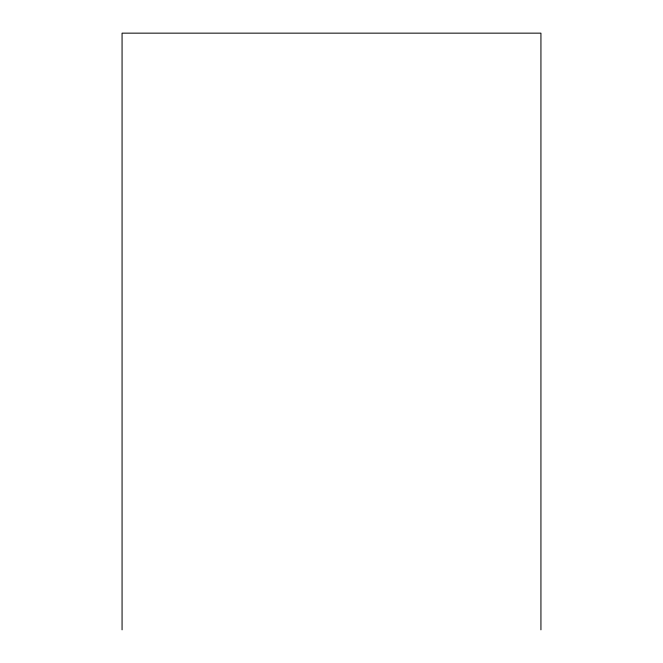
<?xml version="1.0" encoding="UTF-8"?>
<svg xmlns="http://www.w3.org/2000/svg" width="663" height="663" viewBox="0 0 663 663"><rect width="100%" height="100%" fill="white"/><g stroke="black" fill="none" stroke-linecap="round" stroke-linejoin="round"><path stroke-width="0.99" d="M540.933 629.85L540.933 33.15L122.067 33.15L122.067 629.85"/></g></svg>
